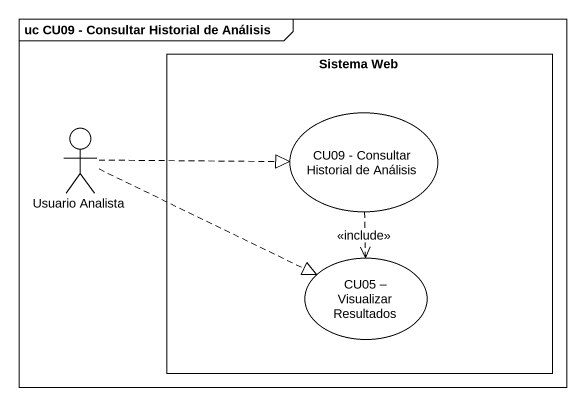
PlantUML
@startuml
mainframe uc CU09 - Consultar Historial de Análisis
rectangle "Sistema Web" as Sistema_Web {
  usecase "CU09 - Consultar Historial de Análisis" as CU09_Consultar_Historial_de
  usecase "CU05 – Visualizar Resultados" as CU05_Visualizar_Resultados
}
actor "Usuario Analista" as Usuario_Analista
Usuario_Analista .right.|> CU09_Consultar_Historial_de
Usuario_Analista .right.|> CU05_Visualizar_Resultados
CU09_Consultar_Historial_de ..> CU05_Visualizar_Resultados : <<include>>
@enduml
